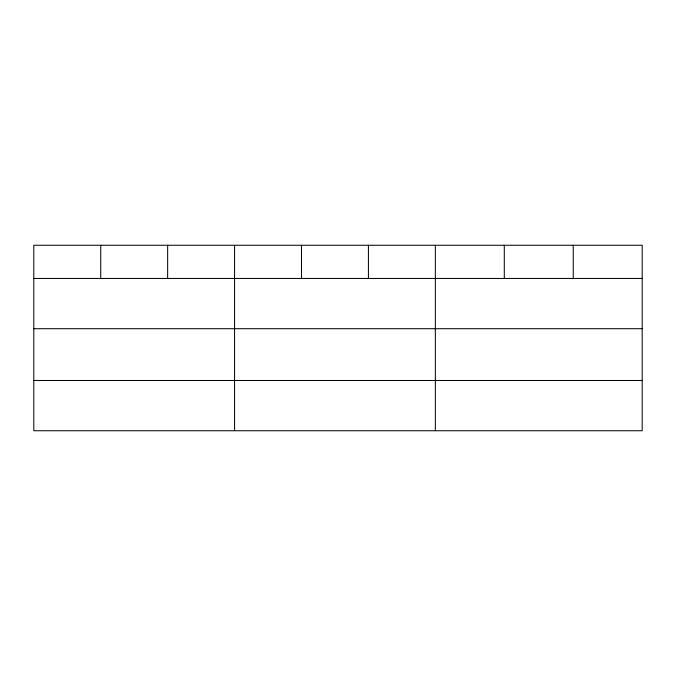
<?xml version="1.0" encoding="UTF-8"?>
<svg xmlns="http://www.w3.org/2000/svg" width="676" height="676" viewBox="0 0 676 676"><rect width="100%" height="100%" fill="white"/><g stroke="black" fill="none" stroke-linecap="round" stroke-linejoin="round"><path stroke-width="1.01" d="M642.2 328.705L642.2 245.261L33.8 245.261L33.8 430.739L642.2 430.739L642.2 328.705L33.8 328.705M33.8 278.453L642.2 278.453M33.8 380.487L642.2 380.487M573.248 245.261L573.248 278.453M504.296 245.261L504.296 278.453M435.344 245.261L435.344 430.739M368.42 245.261L368.42 278.453M301.496 245.261L301.496 278.453M234.572 245.261L234.572 430.739M167.648 245.261L167.648 278.453M100.724 245.261L100.724 278.453"/></g></svg>
